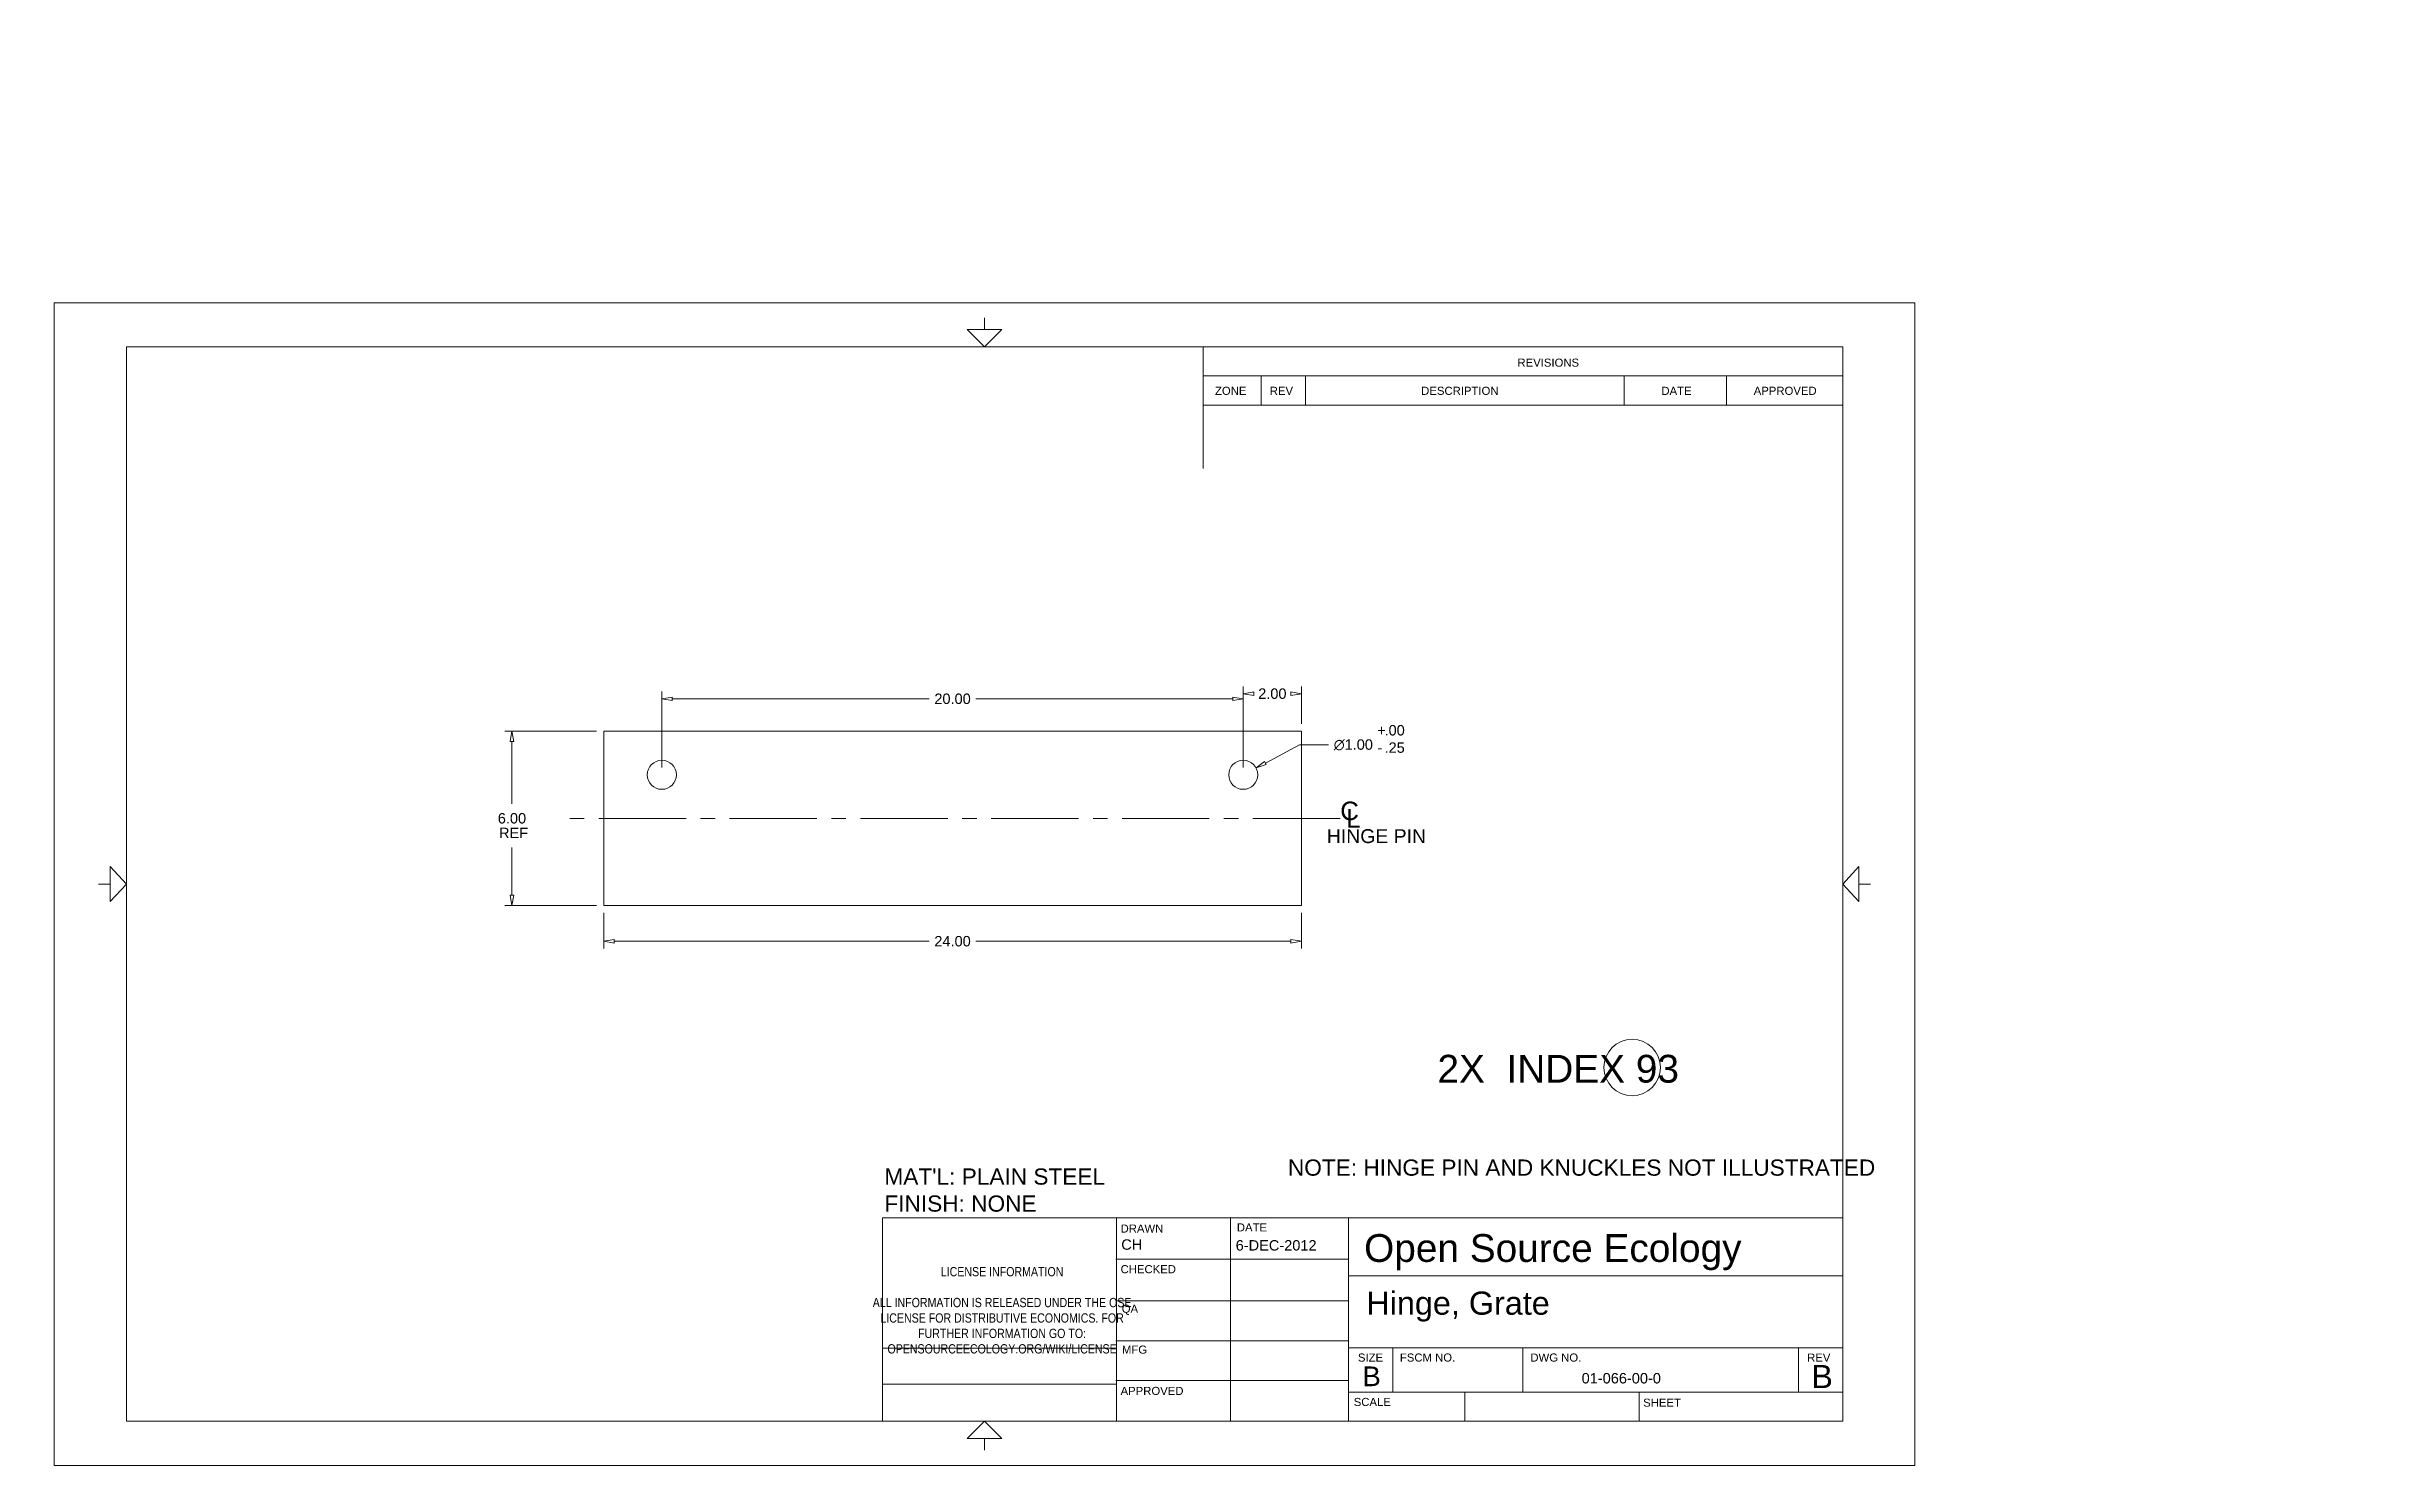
# Model space of a CAD drawing. Header units: inches. Extents: x -0.1 to 20, y 0 to 12.2.
import ezdxf

# ---------------------------------------------------------------- set-up
doc = ezdxf.new("R2010")
doc.units = ezdxf.units.IN
doc.header["$MEASUREMENT"] = 0
doc.linetypes.add('CENTER2', pattern=[1.125, 0.75, -0.125, 0.125, -0.125])
for name, color, linetype, lineweight in [('BEND CENTERS', 204, 'CENTER2', 0), ('CONTINUOUS', 7, 'Continuous', 0), ('DIMENSIONS', 7, 'Continuous', 0), ('VISIBLE', 7, 'Continuous', 0)]:
    doc.layers.add(name, color=color, linetype=linetype, lineweight=lineweight)
doc.styles.get("Standard").update_dxf_attribs({"font": 'txt', "height": 0.125})
doc.dimstyles.get("Standard").update_dxf_attribs({"dimtxt": 0.18, "dimasz": 0.18, "dimexe": 0.18, "dimexo": 0.0625, "dimgap": 0.09, "dimtad": 0, "dimtih": 1, "dimtoh": 1, "dimdec": 4, "dimzin": 0, "dimdsep": 46, "dimtxsty": 'Standard', "dimcen": 0.09, "dimadec": 0, "dimazin": 0, "dimtfac": 1, "dimtdec": 4, "dimtofl": 0, "dimtmove": 0, "dimatfit": 3, "dimfxl": 1, "dimtolj": 1, "dimtzin": 0, "dimarcsym": 0})

# ---------------------------------------------------------------- blocks, each defined once
blk = doc.blocks.new('D1')
at = {"layer": 'DIMENSIONS'}
for p, q in [((4.725, 4.753), (4.725, 4.446)), ((10.725, 4.753), (10.725, 4.446)), ((4.815, 4.508), (7.523, 4.508)), ((10.635, 4.508), (7.926, 4.508))]:
    blk.add_line(p, q, dxfattribs=at)
for points in [[(4.725, 4.508), (4.815, 4.523), (4.815, 4.493), (4.725, 4.508)], [(10.725, 4.508), (10.635, 4.493), (10.635, 4.523), (10.725, 4.508)]]:
    blk.add_lwpolyline(points, dxfattribs=at)
at = {"layer": 'DIMENSIONS', "insert": (7.725, 4.508), "char_height": 0.08958, "attachment_point": 5}
for s in ['{\\fArial|b0|i0|c0|p0;24.00}{\\fMS Shell Dlg|b0|i0|c0|p0;\\H0.9444444x;}', '{\\fArial|b0|i0|c0|p0;}', '{\\fArial|b0|i0|c0|p0;}']:
    blk.add_mtext(s, dxfattribs=at)
blk = doc.blocks.new('D2')
at = {"layer": 'DIMENSIONS'}
for p, q in [((4.662, 6.315), (3.874, 6.315)), ((3.936, 6.225), (3.936, 5.69)), ((3.936, 4.905), (3.936, 5.315)), ((4.662, 4.815), (3.874, 4.815))]:
    blk.add_line(p, q, dxfattribs=at)
for points in [[(3.936, 6.315), (3.951, 6.225), (3.921, 6.225), (3.936, 6.315)], [(3.936, 4.815), (3.921, 4.905), (3.951, 4.905), (3.936, 4.815)]]:
    blk.add_lwpolyline(points, dxfattribs=at)
at = {"layer": 'DIMENSIONS', "char_height": 0.08958}
for s, insert, attachment_point in [('{\\fArial|b0|i0|c0|p0;6.00}{\\fMS Shell Dlg|b0|i0|c0|p0;\\H0.9444444x;}', (3.936, 5.565), 5), ('{\\fArial|b0|i0|c0|p0;REF}{\\fArial|b0|i0|c0|p0;}', (3.825, 5.44), 4), ('{\\fArial|b0|i0|c0|p0;}', (3.936, 5.565), 5)]:
    blk.add_mtext(s, dxfattribs=dict(at, insert=insert, attachment_point=attachment_point))
blk = doc.blocks.new('D3')
at = {"layer": 'DIMENSIONS'}
for p in [(10.415, 6.041), (10.958, 6.197)]:
    blk.add_line(p, (10.708, 6.197), dxfattribs=at)
blk.add_lwpolyline([(10.335, 5.999), (10.408, 6.054), (10.422, 6.028), (10.335, 5.999)], dxfattribs=at)
at = {"layer": 'DIMENSIONS', "char_height": 0.08958}
for s, insert, attachment_point in [('{\\fAlibre Symbols|b0|i0|c0|p0;n}{\\fArial|b0|i0|c0|p0;1.00}{\\fMS Shell Dlg|b0|i0|c0|p0;\\H0.9444444x;}', (11.34, 6.197), 6), ('{\\fArial|b0|i0|c0|p0;+}{\\fArial|b0|i0|c0|p0;}', (11.378, 6.322), 4), ('{\\fArial|b0|i0|c0|p0;.00}{\\fArial|b0|i0|c0|p0;}', (11.44, 6.322), 4), ('{\\fArial|b0|i0|c0|p0;.25}{\\fArial|b0|i0|c0|p0;}', (11.44, 6.173), 4), ('{\\fArial|b0|i0|c0|p0;}', (11.19, 6.197), 5), ('{\\fArial|b0|i0|c0|p0;}', (11.19, 6.197), 5), ('{\\fArial|b0|i0|c0|p0;-}{\\fArial|b0|i0|c0|p0;}', (11.378, 6.173), 4), ('{\\fArial|b0|i0|c0|p0;}', (11.593, 6.197), 4)]:
    blk.add_mtext(s, dxfattribs=dict(at, insert=insert, attachment_point=attachment_point))
blk = doc.blocks.new('D4')
at = {"layer": 'DIMENSIONS'}
for p, q in [((10.225, 6.003), (10.225, 6.7)), ((10.315, 6.637), (10.315, 6.637)), ((10.635, 6.637), (10.635, 6.637)), ((10.725, 6.378), (10.725, 6.7))]:
    blk.add_line(p, q, dxfattribs=at)
for points in [[(10.225, 6.637), (10.315, 6.652), (10.315, 6.622), (10.225, 6.637)], [(10.725, 6.637), (10.635, 6.622), (10.635, 6.652), (10.725, 6.637)]]:
    blk.add_lwpolyline(points, dxfattribs=at)
at = {"layer": 'DIMENSIONS', "insert": (10.475, 6.637), "char_height": 0.08958, "attachment_point": 5}
for s in ['{\\fArial|b0|i0|c0|p0;2.00}{\\fArial|b0|i0|c0|p0;}', '{\\fArial|b0|i0|c0|p0;}', '{\\fArial|b0|i0|c0|p0;}']:
    blk.add_mtext(s, dxfattribs=at)
blk = doc.blocks.new('D5')
at = {"layer": 'DIMENSIONS'}
for p, q in [((5.225, 6.003), (5.225, 6.656)), ((10.225, 6.003), (10.225, 6.656)), ((5.315, 6.593), (7.523, 6.593)), ((10.135, 6.593), (7.926, 6.593))]:
    blk.add_line(p, q, dxfattribs=at)
for points in [[(5.225, 6.593), (5.315, 6.608), (5.315, 6.578), (5.225, 6.593)], [(10.225, 6.593), (10.135, 6.578), (10.135, 6.608), (10.225, 6.593)]]:
    blk.add_lwpolyline(points, dxfattribs=at)
at = {"layer": 'DIMENSIONS', "insert": (7.725, 6.593), "char_height": 0.08958, "attachment_point": 5}
for s in ['{\\fArial|b0|i0|c0|p0;20.00}{\\fArial|b0|i0|c0|p0;}', '{\\fArial|b0|i0|c0|p0;}', '{\\fArial|b0|i0|c0|p0;}']:
    blk.add_mtext(s, dxfattribs=at)
blk = doc.blocks.new('BLOCK3')
at = {"layer": 'CONTINUOUS'}
for p, q in [((16, 10), (0, 10)), ((0, 10), (0, 0)), ((8, 9.87), (8, 9.77)), ((16, 0), (16, 10)), ((15.38, 9.62), (0.62, 9.62)), ((0.62, 9.62), (0.62, 0.38)), ((9.88, 9.62), (9.88, 8.573)), ((15.38, 0.38), (15.38, 9.62)), ((9.88, 9.37), (15.38, 9.37)), ((10.38, 9.12), (10.38, 9.37)), ((10.76, 9.12), (10.76, 9.37)), ((13.5, 9.12), (13.5, 9.37)), ((14.38, 9.12), (14.38, 9.37)), ((9.88, 9.12), (15.38, 9.12)), ((0.38, 5), (0.48, 5)), ((15.62, 5), (15.52, 5)), ((7.124, 2.13), (7.124, 0.38)), ((7.124, 2.13), (11.13, 2.13)), ((9.135, 2.13), (9.135, 0.38)), ((10.114, 2.13), (10.114, 0.38)), ((11.13, 0.38), (11.13, 2.13)), ((11.13, 2.13), (15.38, 2.13)), ((11.13, 1.774), (9.13, 1.774)), ((11.13, 1.63), (15.38, 1.63)), ((11.13, 1.416), (9.13, 1.416)), ((9.13, 1.007), (7.124, 1.007)), ((11.13, 1.072), (9.13, 1.072)), ((11.13, 1.01), (15.38, 1.01)), ((11.51, 0.63), (11.51, 1.01)), ((12.63, 0.63), (12.63, 1.01)), ((15, 0.63), (15, 1.01)), ((9.13, 0.7), (7.124, 0.7)), ((11.13, 0.729), (9.13, 0.729)), ((11.13, 0.63), (15.38, 0.63)), ((12.13, 0.38), (12.13, 0.63)), ((13.63, 0.38), (13.63, 0.63)), ((0.62, 0.38), (15.38, 0.38)), ((8, 0.13), (8, 0.23)), ((0, 0), (16, 0))]:
    blk.add_line(p, q, dxfattribs=at)
for points in [[(7.85, 9.77), (8.15, 9.77), (8, 9.62), (8, 9.62), (7.85, 9.77)], [(0.48, 4.85), (0.48, 5.15), (0.62, 5), (0.62, 5), (0.48, 4.85)], [(15.52, 4.85), (15.52, 5.15), (15.38, 5), (15.38, 5), (15.52, 4.85)], [(7.85, 0.23), (8.15, 0.23), (8, 0.38), (8, 0.38), (7.85, 0.23)]]:
    blk.add_lwpolyline(points, dxfattribs=at)
at = {"layer": 'CONTINUOUS', "attachment_point": 4}
for s, insert, char_height in [('{\\fArial|b0|i0|c0|p0;\\C7;REVISIONS}{\\fArial|b0|i0|c0|p0;\\C7;}', (12.583, 9.484), 0.06968), ('{\\fArial|b0|i0|c0|p0;\\C7;ZONE}{\\fArial|b0|i0|c0|p0;\\C7;}', (9.982, 9.242), 0.06968), ('{\\fArial|b0|i0|c0|p0;\\C7;REV}{\\fArial|b0|i0|c0|p0;\\C7;}', (10.453, 9.242), 0.06968), ('{\\fArial|b0|i0|c0|p0;\\C7;DESCRIPTION}{\\fArial|b0|i0|c0|p0;\\C7;}', (11.755, 9.242), 0.06968), ('{\\fArial|b0|i0|c0|p0;\\C7;DATE}{\\fArial|b0|i0|c0|p0;\\C7;}', (13.821, 9.242), 0.06968), ('{\\fArial|b0|i0|c0|p0;\\C7;APPROVED}{\\fArial|b0|i0|c0|p0;\\C7;}', (14.615, 9.242), 0.06968), ('{\\fArial|b0|i0|c0|p0;\\C7;}', (-0.066, 6.073), 0.20903), ('{\\fArial|b0|i0|c0|p0;\\C7;}', (-0.066, 3.073), 0.20903), ('{\\fArial|b0|i0|c0|p0;\\C7;DRAWN}{\\fArial|b0|i0|c0|p0;\\C7;}', (9.17, 2.037), 0.06968), ('{\\fArial|b0|i0|c0|p0;\\C7;DATE}{\\fArial|b0|i0|c0|p0;\\C7;}', (10.17, 2.047), 0.06968), ('{\\fArial|b0|i0|c0|p0;\\C7;CH}{\\fArial|b0|i0|c0|p0;\\C7;}', (9.176, 1.899), 0.08958), ('{\\fArial|b0|i0|c0|p0;\\C7;6-DEC-2012}{\\fArial|b0|i0|c0|p0;\\C7;}', (10.16, 1.892), 0.08958), ('{\\fArial|b0|i0|c0|p0;\\C7;CHECKED}{\\fArial|b0|i0|c0|p0;\\C7;}', (9.17, 1.687), 0.06968), ('{\\fArial|b0|i0|c0|p0;\\C7;QA}{\\fArial|b0|i0|c0|p0;\\C7;}', (9.18, 1.338), 0.06968), ('{\\fArial|b0|i0|c0|p0;\\C7;MFG}{\\fArial|b0|i0|c0|p0;\\C7;}', (9.182, 0.995), 0.06968), ('{\\fArial|b0|i0|c0|p0;\\C7;SIZE}{\\fArial|b0|i0|c0|p0;\\C7;}', (11.211, 0.927), 0.06968), ('{\\fArial|b0|i0|c0|p0;\\C7;B}{\\fArial|b0|i0|c0|p0;\\C7;}', (11.25, 0.766), 0.16921), ('{\\fArial|b0|i0|c0|p0;\\C7;FSCM NO.}{\\fArial|b0|i0|c0|p0;\\C7;}', (11.572, 0.927), 0.06968), ('{\\fArial|b0|i0|c0|p0;\\C7;DWG NO.}{\\fArial|b0|i0|c0|p0;\\C7;}', (12.694, 0.927), 0.06968), ('{\\fArial|b0|i0|c0|p0;\\C7;REV}{\\fArial|b0|i0|c0|p0;\\C7;}', (15.074, 0.927), 0.06968), ('{\\fArial|b0|i0|c0|p0;\\C7;APPROVED}{\\fArial|b0|i0|c0|p0;\\C7;}', (9.17, 0.64), 0.06968), ('{\\fArial|b0|i0|c0|p0;\\C7;01-066-00-0}{\\fArial|b0|i0|c0|p0;\\C7;}', (13.135, 0.749), 0.08958), ('{\\fArial|b0|i0|c0|p0;\\C7;SCALE}{\\fArial|b0|i0|c0|p0;\\C7;}', (11.175, 0.545), 0.06968), ('{\\fArial|b0|i0|c0|p0;\\C7;SHEET}{\\fArial|b0|i0|c0|p0;\\C7;}', (13.664, 0.539), 0.06968), ('{\\fArial|b0|i0|c0|p0;\\C7;}', (-0.066, 0.073), 0.20903)]:
    blk.add_mtext(s, dxfattribs=dict(at, insert=insert, char_height=char_height))

msp = doc.modelspace()

# ---------------------------------------------------------------- linework, layer by layer
at = {"layer": 'BEND CENTERS'}
msp.add_line((11.058, 5.565), (4.348, 5.565), dxfattribs=at)
at = {"layer": 'CONTINUOUS'}
msp.add_circle((13.569, 3.422), 0.243, dxfattribs=at)
at = {"layer": 'VISIBLE'}
for p, q in [((4.725, 6.315), (10.725, 6.315)), ((4.725, 4.815), (4.725, 6.315)), ((10.725, 6.315), (10.725, 4.815)), ((10.725, 4.815), (4.725, 4.815))]:
    msp.add_line(p, q, dxfattribs=at)
for centre in [(5.225, 5.94), (10.225, 5.94)]:
    msp.add_circle(centre, 0.125, dxfattribs=at)

# ---------------------------------------------------------------- block references
at = {"layer": 'CONTINUOUS'}
msp.add_blockref('BLOCK3', (0, 0), dxfattribs=at)

# ---------------------------------------------------------------- texts
for s, insert, char_height, attachment_point in [('{\\fArial|b0|i0|c0|p0;\\C7;C}{\\fArial|b0|i0|c0|p0;\\C7;\\H0.5625x;}', (11.059, 5.709), 0.15926, 1), ('{\\fArial|b0|i0|c0|p0;\\C7;L}{\\fArial|b0|i0|c0|p0;\\C7;\\H0.5625x;}', (11.11, 5.645), 0.15926, 1), ('{\\fArial|b0|i0|c0|p0;\\C7;HINGE PIN}{\\fArial|b0|i0|c0|p0;\\C7;\\H0.75x;}', (10.944, 5.472), 0.11944, 1), ('{\\fArial|b0|i0|c0|p0;\\C7;2X  INDEX 93}{\\fArial|b0|i0|c0|p0;\\C7;\\H0.375x;}', (11.895, 3.531), 0.23889, 1), ('{\\fArial|b0|i0|c0|p0;\\C7;NOTE: HINGE PIN AND KNUCKLES NOT ILLUSTRATED}{\\fArial|b0|i0|c0|p0;\\C7;\\H0.642857134x;}', (10.609, 2.631), 0.139352, 1), ("{\\fArial|b0|i0|c0|p0;\\C7;MAT'L: PLAIN STEEL}{\\fArial|b0|i0|c0|p0;\\C7;\\PFINISH: NONE}{\\fArial|b0|i0|c0|p0;\\C7;\\H0.642857134x;}", (7.139, 2.554), 0.13935, 1), ('{\\fArial|b0|i0|c0|p0;\\C7;Open Source Ecology}{\\fArial|b0|i0|c0|p0;\\C7;\\H0.375x;}', (11.264, 1.989), 0.23889, 1), ('{\\fArial Narrow|b0|i0|c0|p0;\\C7;LICENSE INFORMATION}{\\fArial Narrow|b0|i0|c0|p0;\\C7;\\P}{\\fArial Narrow|b0|i0|c0|p0;\\C7;\\PALL INFORMATION IS RELEASED UNDER THE OSE}{\\fArial Narrow|b0|i0|c0|p0;\\C7;\\PLICENSE FOR DISTRIBUTIVE ECONOMICS. FOR}{\\fArial Narrow|b0|i0|c0|p0;\\C7;\\PFURTHER INFORMATION GO TO:}{\\fArial Narrow|b0|i0|c0|p0;\\C7;\\POPENSOURCEECOLOGY.ORG/WIKI/LICENSE}{\\fArial|b0|i0|c0|p0;\\C7;\\H1.125x;}', (8.151, 1.706), 0.07963, 2), ('{\\fArial|b0|i0|c0|p0;\\C7;Hinge, Grate}{\\fArial|b0|i0|c0|p0;\\C7;}', (11.284, 1.495), 0.19907, 1), ('{\\fArial|b0|i0|c0|p0;\\C7;B}{\\fArial|b0|i0|c0|p0;\\C7;\\H0.45x;}', (15.11, 0.864), 0.19907, 1)]:
    msp.add_mtext(s, dxfattribs=dict(at, insert=insert, char_height=char_height, attachment_point=attachment_point))

# ---------------------------------------------------------------- dimensions: what is measured, and where the dimension line sits
at = {"layer": 'DIMENSIONS'}
dim = msp.add_linear_dim(base=(0, 0), p1=(10.225, 5.94), p2=(10.725, 6.315), dimstyle='Standard', override={"dimtxt": 0.089583, "dimtad": 0, "dimdec": 2, "dimzin": 0, "dimse1": 0, "dimse2": 0, "dimsd1": 0, "dimsd2": 0, "dimadec": 2, "dimazin": 0, "dimtol": 0, "dimlim": 0, "dimtp": 0.00019685, "dimtm": 7.87402e-05, "dimtdec": 2}, dxfattribs=at)
dim.commit()
dim.dimension.update_dxf_attribs({"geometry": 'D4', "text_midpoint": (18.2, 12.203)})
for p1, p2, picture, middle in [((10.225, 5.94), (5.225, 5.94), 'D5', (15.45, 12.159)), ((10.725, 4.815), (4.725, 4.815), 'D1', (15.45, 10.074))]:
    dim = msp.add_linear_dim(base=(0, 0), p1=p1, p2=p2, angle=180, dimstyle='Standard', override={"dimtxt": 0.089583, "dimtad": 0, "dimdec": 2, "dimzin": 0, "dimse1": 0, "dimse2": 0, "dimsd1": 0, "dimsd2": 0, "dimadec": 2, "dimazin": 0, "dimtol": 0, "dimlim": 0, "dimtp": 0.00019685, "dimtm": 7.87402e-05, "dimtdec": 2}, dxfattribs=at)
    dim.commit()
    dim.dimension.update_dxf_attribs({"geometry": picture, "text_midpoint": middle, "text_rotation": 180})
dim = msp.add_diameter_dim_2p(p1=(10.108, 5.896), p2=(10.342, 5.985), dimstyle='Standard', override={"dimtxt": 0.089583, "dimtad": 0, "dimdec": 2, "dimzin": 0, "dimse1": 0, "dimse2": 1, "dimsd1": 0, "dimsd2": 1, "dimadec": 2, "dimazin": 0, "dimtol": 0, "dimlim": 0, "dimtp": 0.00019685, "dimtm": 0.25, "dimtdec": 2}, dxfattribs=at)
dim.commit()
dim.dimension.update_dxf_attribs({"geometry": 'D3', "text_midpoint": (19.978, 11.762)})
dim = msp.add_linear_dim(base=(0, 0), p1=(4.725, 4.815), p2=(4.725, 6.315), angle=90, text='<>REF\\P', dimstyle='Standard', override={"dimtxt": 0.089583, "dimtad": 0, "dimdec": 2, "dimzin": 0, "dimse1": 0, "dimse2": 0, "dimsd1": 0, "dimsd2": 0, "dimadec": 2, "dimazin": 0, "dimtol": 0, "dimlim": 0, "dimtp": 0.00019685, "dimtm": 7.87402e-05, "dimtdec": 2}, dxfattribs=at)
dim.commit()
dim.dimension.update_dxf_attribs({"geometry": 'D2', "text_midpoint": (11.661, 11.131), "text_rotation": 90})

doc.saveas('drawing.dxf')
